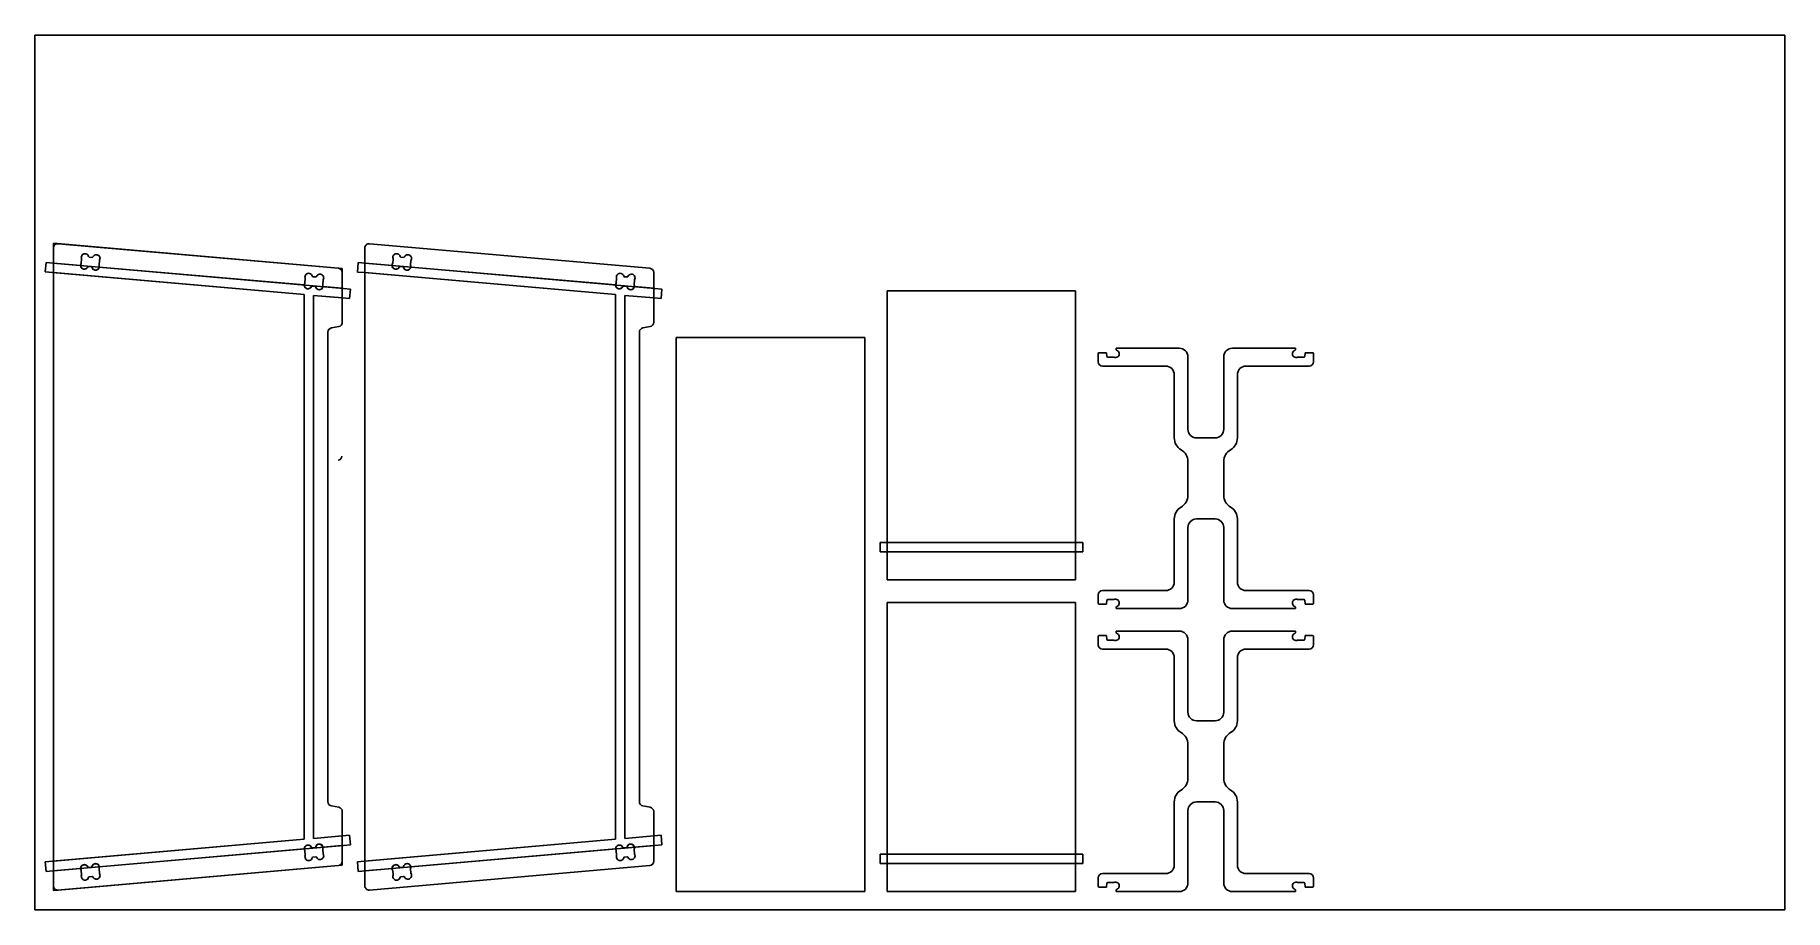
# Model space of a CAD drawing. Extents: x 0 to 96.1, y 0.2 to 48.2.
import ezdxf

# ---------------------------------------------------------------- set-up
doc = ezdxf.new("R2010")
doc.units = 0
doc.header["$MEASUREMENT"] = 0
doc.layers.get('0').update_dxf_attribs({"linetype": 'CONTINUOUS'})
for name, color, linetype in [('BOX_STOCK', 1, 'CONTINUOUS'), ('POCKETS', 171, 'CONTINUOUS'), ('PROFILES_INSIDE', 4, 'CONTINUOUS'), ('PROFILES_OUTSIDE', 6, 'CONTINUOUS')]:
    doc.layers.add(name, color=color, linetype=linetype)

msp = doc.modelspace()

# ---------------------------------------------------------------- linework, layer by layer
at = {"color": 7, "linetype": 'CONTINUOUS'}
for p, q in [((1.022, 35.685), (1.022, 36.508)), ((1.278, 36.744), (16.66, 35.398)), ((18.115, 36.508), (18.115, 35.685)), ((33.754, 35.398), (18.372, 36.744)), ((1.022, 35.685), (2.512, 35.554)), ((1.022, 35.685), (1.022, 35.156)), ((2.544, 35.668), (2.565, 35.908)), ((2.987, 36.008), (3.146, 35.994)), ((3.545, 35.822), (3.524, 35.583)), ((19.611, 35.554), (18.115, 35.685)), ((18.115, 35.156), (18.115, 35.685)), ((19.643, 35.668), (19.664, 35.908)), ((20.087, 36.008), (20.245, 35.994)), ((20.645, 35.822), (20.624, 35.582)), ((1.022, 2.851), (1.022, 35.156)), ((14.788, 33.952), (1.022, 35.156)), ((2.943, 35.497), (3.101, 35.483)), ((3.536, 35.465), (14.789, 34.48)), ((14.821, 34.594), (14.842, 34.834)), ((15.265, 34.934), (15.424, 34.92)), ((15.823, 34.748), (15.802, 34.508)), ((16.876, 35.163), (16.876, 34.298)), ((18.115, 35.156), (18.115, 2.851)), ((18.115, 35.156), (31.881, 33.952)), ((20.042, 35.496), (20.201, 35.482)), ((31.883, 34.48), (20.635, 35.464)), ((31.915, 34.594), (31.936, 34.834)), ((32.359, 34.934), (32.517, 34.92)), ((32.917, 34.748), (32.896, 34.508)), ((33.97, 34.298), (33.97, 35.163)), ((14.788, 4.055), (14.788, 33.952)), ((15.22, 34.422), (15.379, 34.409)), ((15.301, 33.907), (15.301, 4.1)), ((16.876, 33.769), (15.301, 33.907)), ((15.814, 34.391), (16.876, 34.298)), ((16.876, 33.769), (16.876, 34.298)), ((16.876, 33.769), (16.876, 32.428)), ((31.881, 33.952), (31.881, 4.055)), ((32.314, 34.422), (32.473, 34.409)), ((32.395, 4.1), (32.395, 33.907)), ((32.395, 33.907), (33.97, 33.769)), ((33.97, 34.298), (32.907, 34.391)), ((33.97, 34.298), (33.97, 33.769)), ((33.97, 32.428), (33.97, 33.769)), ((57.133, 34.166), (46.791, 34.166)), ((46.791, 34.166), (46.791, 20.34)), ((57.133, 20.34), (57.133, 34.166)), ((16.089, 6.114), (16.089, 31.892)), ((16.284, 32.125), (16.681, 32.195)), ((33.182, 31.892), (33.182, 6.114)), ((33.774, 32.195), (33.377, 32.125)), ((35.209, 31.605), (35.209, 1.184)), ((45.552, 31.605), (35.209, 31.605)), ((45.552, 1.184), (45.552, 31.605)), ((58.412, 30.763), (58.828, 30.763)), ((58.828, 30.763), (58.841, 30.554)), ((59.357, 31.01), (59.357, 30.93)), ((62.822, 31.01), (59.357, 31.01)), ((69.2, 31.01), (65.735, 31.01)), ((69.2, 30.93), (69.2, 31.01)), ((69.715, 30.554), (69.729, 30.763)), ((69.729, 30.763), (70.144, 30.763)), ((58.373, 30.724), (58.373, 30.262)), ((58.609, 30.025), (62.072, 30.025)), ((58.881, 30.517), (59.221, 30.517)), ((63.294, 26.56), (63.294, 30.537)), ((65.263, 30.537), (65.263, 26.56)), ((66.485, 30.025), (69.948, 30.025)), ((69.336, 30.517), (69.676, 30.517)), ((70.184, 30.262), (70.184, 30.724)), ((62.544, 29.553), (62.544, 26.088)), ((66.013, 26.088), (66.013, 29.553)), ((64.79, 26.088), (63.766, 26.088)), ((63.294, 24.789), (63.294, 22.937)), ((65.263, 22.937), (65.263, 24.789)), ((62.544, 21.638), (62.544, 18.173)), ((63.294, 17.189), (63.294, 21.166)), ((63.766, 21.638), (64.79, 21.638)), ((65.263, 21.166), (65.263, 17.189)), ((66.013, 18.173), (66.013, 21.638)), ((57.133, 20.34), (46.791, 20.34)), ((46.791, 19.831), (46.791, 20.34)), ((57.133, 20.34), (57.133, 19.831)), ((46.791, 19.831), (46.791, 18.294)), ((46.791, 19.831), (57.133, 19.831)), ((57.133, 18.294), (57.133, 19.831)), ((46.791, 18.294), (57.133, 18.294)), ((58.373, 17.464), (58.373, 17.002)), ((62.072, 17.701), (58.609, 17.701)), ((69.948, 17.701), (66.485, 17.701)), ((70.184, 17.002), (70.184, 17.464)), ((57.133, 17.055), (46.791, 17.055)), ((46.791, 17.055), (46.791, 3.23)), ((57.133, 3.23), (57.133, 17.055)), ((58.828, 16.963), (58.412, 16.963)), ((58.841, 17.172), (58.828, 16.963)), ((59.221, 17.209), (58.881, 17.209)), ((59.357, 16.796), (59.357, 16.716)), ((59.357, 16.716), (62.822, 16.716)), ((65.735, 16.716), (69.2, 16.716)), ((69.2, 16.716), (69.2, 16.796)), ((69.676, 17.209), (69.336, 17.209)), ((69.729, 16.963), (69.715, 17.172)), ((70.144, 16.963), (69.729, 16.963)), ((59.357, 15.477), (59.357, 15.397)), ((62.822, 15.477), (59.357, 15.477)), ((69.2, 15.477), (65.735, 15.477)), ((69.2, 15.397), (69.2, 15.477)), ((58.373, 15.192), (58.373, 14.729)), ((58.412, 15.231), (58.828, 15.231)), ((58.609, 14.493), (62.072, 14.493)), ((58.828, 15.231), (58.841, 15.022)), ((58.881, 14.985), (59.221, 14.985)), ((63.294, 11.028), (63.294, 15.005)), ((65.263, 15.005), (65.263, 11.028)), ((66.485, 14.493), (69.948, 14.493)), ((69.336, 14.985), (69.676, 14.985)), ((69.715, 15.022), (69.729, 15.231)), ((69.729, 15.231), (70.144, 15.231)), ((70.184, 14.729), (70.184, 15.192)), ((62.544, 14.02), (62.544, 10.555)), ((66.013, 10.555), (66.013, 14.02)), ((64.79, 10.555), (63.766, 10.555)), ((63.294, 9.256), (63.294, 7.405)), ((65.263, 7.405), (65.263, 9.256)), ((16.681, 5.812), (16.284, 5.882)), ((33.377, 5.882), (33.774, 5.812)), ((62.544, 6.106), (62.544, 2.641)), ((63.766, 6.106), (64.79, 6.106)), ((66.013, 2.641), (66.013, 6.106)), ((16.876, 5.579), (16.876, 4.238)), ((33.97, 4.238), (33.97, 5.579)), ((63.294, 1.656), (63.294, 5.633)), ((65.263, 5.633), (65.263, 1.656)), ((1.022, 2.851), (14.788, 4.055)), ((15.301, 4.1), (16.876, 4.238)), ((16.876, 3.709), (16.876, 4.238)), ((31.881, 4.055), (18.115, 2.851)), ((33.97, 4.238), (32.395, 4.1)), ((33.97, 4.238), (33.97, 3.709)), ((14.789, 3.526), (3.536, 2.542)), ((14.842, 3.173), (14.821, 3.412)), ((15.379, 3.598), (15.22, 3.584)), ((15.424, 3.087), (15.265, 3.073)), ((15.802, 3.498), (15.823, 3.258)), ((16.876, 3.709), (15.814, 3.616)), ((16.876, 3.709), (16.876, 2.844)), ((20.635, 2.542), (31.883, 3.526)), ((31.936, 3.173), (31.915, 3.412)), ((32.473, 3.598), (32.314, 3.584)), ((32.517, 3.087), (32.359, 3.073)), ((32.896, 3.498), (32.917, 3.258)), ((32.907, 3.616), (33.97, 3.709)), ((33.97, 2.844), (33.97, 3.709)), ((46.791, 3.23), (57.133, 3.23)), ((46.791, 2.721), (46.791, 3.23)), ((57.133, 3.23), (57.133, 2.721)), ((1.022, 2.851), (1.022, 2.322)), ((2.512, 2.452), (1.022, 2.322)), ((1.022, 1.498), (1.022, 2.322)), ((16.66, 2.609), (1.278, 1.263)), ((2.565, 2.098), (2.544, 2.338)), ((3.101, 2.524), (2.943, 2.51)), ((3.146, 2.012), (2.987, 1.999)), ((3.524, 2.424), (3.545, 2.184)), ((18.115, 2.322), (18.115, 2.851)), ((18.115, 2.322), (19.611, 2.453)), ((18.115, 2.322), (18.115, 1.498)), ((18.372, 1.263), (33.754, 2.609)), ((19.664, 2.099), (19.643, 2.339)), ((20.201, 2.524), (20.042, 2.511)), ((20.245, 2.013), (20.087, 1.999)), ((20.624, 2.425), (20.645, 2.185)), ((46.791, 2.721), (46.791, 1.184)), ((57.133, 2.721), (46.791, 2.721)), ((57.133, 1.184), (57.133, 2.721)), ((58.373, 1.932), (58.373, 1.469)), ((62.072, 2.168), (58.609, 2.168)), ((69.948, 2.168), (66.485, 2.168)), ((70.184, 1.469), (70.184, 1.932)), ((35.209, 1.184), (45.552, 1.184)), ((46.791, 1.184), (57.133, 1.184)), ((58.828, 1.43), (58.412, 1.43)), ((58.841, 1.639), (58.828, 1.43)), ((59.221, 1.676), (58.881, 1.676)), ((59.357, 1.264), (59.357, 1.184)), ((59.357, 1.184), (62.822, 1.184)), ((65.735, 1.184), (69.2, 1.184)), ((69.2, 1.184), (69.2, 1.264)), ((69.676, 1.676), (69.336, 1.676)), ((69.729, 1.43), (69.715, 1.639)), ((70.144, 1.43), (69.729, 1.43))]:
    msp.add_line(p, q, dxfattribs=at)
for centre, radius, start, end in [((1.258, 36.508), 0.236, 85, 180), ((18.352, 36.508), 0.236, 85, 180), ((2.715, 35.551), 0.204, 150.11212, 178.94474), ((2.715, 35.551), 0.204, 178.94474, 337.39955), ((2.504, 35.672), 0.0394, 330.11212, 355), ((2.754, 35.994), 0.204, 12.60048, 199.88782), ((2.525, 35.912), 0.0394, 355, 19.88782), ((2.991, 36.047), 0.0394, 192.60048, 265.00006), ((3.15, 36.033), 0.0394, 265.00006, 337.39955), ((3.374, 35.94), 0.204, 330.11222, 157.39955), ((3.563, 35.579), 0.0394, 175, 199.88791), ((3.335, 35.496), 0.204, 351.05518, 19.88791), ((3.584, 35.819), 0.0394, 150.11222, 175), ((19.814, 35.55), 0.204, 150.11212, 178.94474), ((19.814, 35.55), 0.204, 178.94474, 337.39955), ((19.604, 35.671), 0.0394, 330.11212, 355), ((19.853, 35.994), 0.204, 12.60048, 199.88782), ((19.625, 35.911), 0.0394, 355, 19.88782), ((20.09, 36.047), 0.0394, 192.60048, 265.00006), ((20.249, 36.033), 0.0394, 265.00006, 337.39955), ((20.473, 35.94), 0.204, 330.11222, 157.39955), ((20.663, 35.579), 0.0394, 175, 199.88791), ((20.434, 35.496), 0.204, 351.05518, 19.88791), ((20.684, 35.818), 0.0394, 150.11222, 175), ((2.939, 35.457), 0.0394, 85.00006, 157.39955), ((3.098, 35.443), 0.0394, 12.60048, 85.00006), ((3.335, 35.496), 0.204, 192.60048, 351.05518), ((14.782, 34.598), 0.0394, 330.11212, 355), ((15.032, 34.92), 0.204, 12.60048, 199.88782), ((14.803, 34.837), 0.0394, 355, 19.88782), ((15.269, 34.973), 0.0394, 192.60048, 265.00006), ((15.427, 34.959), 0.0394, 265.00006, 337.39955), ((15.651, 34.866), 0.204, 330.11222, 157.39955), ((15.862, 34.745), 0.0394, 150.11222, 175), ((16.64, 35.163), 0.236, 360, 85), ((20.039, 35.457), 0.0394, 85.00006, 157.39955), ((20.197, 35.443), 0.0394, 12.60048, 85.00006), ((20.434, 35.496), 0.204, 192.60048, 351.05518), ((31.876, 34.598), 0.0394, 330.11212, 355), ((32.125, 34.92), 0.204, 12.60048, 199.88782), ((31.897, 34.837), 0.0394, 355, 19.88782), ((32.362, 34.973), 0.0394, 192.60048, 265.00006), ((32.521, 34.959), 0.0394, 265.00006, 337.39955), ((32.745, 34.866), 0.204, 330.11222, 157.39955), ((32.956, 34.745), 0.0394, 150.11222, 175), ((33.733, 35.163), 0.236, 360, 85), ((14.993, 34.477), 0.204, 150.11212, 178.94474), ((14.993, 34.477), 0.204, 178.94474, 337.39955), ((15.217, 34.383), 0.0394, 85.00006, 157.39955), ((15.376, 34.369), 0.0394, 12.60048, 85.00006), ((15.613, 34.422), 0.204, 192.60048, 351.05518), ((15.841, 34.505), 0.0394, 175, 199.88791), ((15.613, 34.422), 0.204, 351.05518, 19.88791), ((32.086, 34.477), 0.204, 150.11212, 178.94474), ((32.086, 34.477), 0.204, 178.94474, 337.39955), ((32.311, 34.383), 0.0394, 85.00006, 157.39955), ((32.469, 34.369), 0.0394, 12.60048, 85.00006), ((32.706, 34.422), 0.204, 192.60048, 351.05518), ((32.935, 34.505), 0.0394, 175, 199.88791), ((32.706, 34.422), 0.204, 351.05518, 19.88791), ((16.325, 31.892), 0.236, 100, 180), ((16.64, 32.428), 0.236, 280, 360), ((33.418, 31.892), 0.236, 100, 180), ((33.733, 32.428), 0.236, 280, 360), ((58.412, 30.724), 0.0394, 90, 180), ((59.323, 30.698), 0.204, 245.11211, 72.39953), ((59.396, 30.93), 0.0394, 180, 252.39953), ((62.822, 30.537), 0.472, 0, 90), ((65.735, 30.537), 0.472, 90, 180), ((69.234, 30.698), 0.204, 107.60047, 294.88789), ((69.16, 30.93), 0.0394, 287.60047, 0), ((70.144, 30.724), 0.0394, 0, 90), ((58.609, 30.262), 0.236, 180, 270), ((58.881, 30.557), 0.0394, 183.66194, 270), ((59.221, 30.478), 0.0394, 65.11211, 90), ((62.072, 29.553), 0.472, 0, 90), ((66.485, 29.553), 0.472, 90, 180), ((69.336, 30.478), 0.0394, 90, 114.88789), ((69.676, 30.557), 0.0394, 270, 356.33806), ((69.948, 30.262), 0.236, 270, 0), ((63.294, 26.088), 0.75, 180, 240), ((63.766, 26.56), 0.472, 180, 270), ((64.79, 26.56), 0.472, 270, 0), ((65.263, 26.088), 0.75, 300, 0), ((62.544, 24.789), 0.75, 0, 60), ((66.013, 24.789), 0.75, 120, 180), ((63.294, 21.638), 0.75, 120, 180), ((62.544, 22.937), 0.75, 300, 0), ((66.013, 22.937), 0.75, 180, 240), ((65.263, 21.638), 0.75, 0, 60), ((63.766, 21.166), 0.472, 90, 180), ((64.79, 21.166), 0.472, 0, 90), ((58.609, 17.464), 0.236, 90, 180), ((62.072, 18.173), 0.472, 270, 0), ((66.485, 18.173), 0.472, 180, 270), ((69.948, 17.464), 0.236, 0, 90), ((58.412, 17.002), 0.0394, 180, 270), ((58.881, 17.169), 0.0394, 90, 176.33806), ((59.221, 17.248), 0.0394, 270, 294.88789), ((59.323, 17.028), 0.204, 287.60047, 114.88789), ((59.396, 16.796), 0.0394, 107.60047, 180), ((62.822, 17.189), 0.472, 270, 0), ((65.735, 17.189), 0.472, 180, 270), ((69.234, 17.028), 0.204, 65.11211, 252.39953), ((69.16, 16.796), 0.0394, 0, 72.39953), ((69.336, 17.248), 0.0394, 245.11211, 270), ((69.676, 17.169), 0.0394, 3.66194, 90), ((70.144, 17.002), 0.0394, 270, 0), ((59.396, 15.397), 0.0394, 180, 252.39953), ((62.822, 15.005), 0.472, 0, 90), ((65.735, 15.005), 0.472, 90, 180), ((69.16, 15.397), 0.0394, 287.60047, 0), ((58.412, 15.192), 0.0394, 90, 180), ((58.609, 14.729), 0.236, 180, 270), ((58.881, 15.024), 0.0394, 183.66194, 270), ((59.221, 14.946), 0.0394, 65.11211, 90), ((59.323, 15.166), 0.204, 245.11211, 72.39953), ((62.072, 14.02), 0.472, 0, 90), ((66.485, 14.02), 0.472, 90, 180), ((69.234, 15.166), 0.204, 107.60047, 294.88789), ((69.336, 14.946), 0.0394, 90, 114.88789), ((69.676, 15.024), 0.0394, 270, 356.33806), ((69.948, 14.729), 0.236, 270, 0), ((70.144, 15.192), 0.0394, 0, 90), ((63.766, 11.028), 0.472, 180, 270), ((64.79, 11.028), 0.472, 270, 0), ((63.294, 10.555), 0.75, 180, 240), ((62.544, 9.256), 0.75, 0, 60), ((66.013, 9.256), 0.75, 120, 180), ((65.263, 10.555), 0.75, 300, 0), ((63.294, 6.106), 0.75, 120, 180), ((62.544, 7.405), 0.75, 300, 0), ((66.013, 7.405), 0.75, 180, 240), ((65.263, 6.106), 0.75, 0, 60), ((16.325, 6.114), 0.236, 180, 260), ((16.64, 5.579), 0.236, 0, 80), ((33.418, 6.114), 0.236, 180, 260), ((33.733, 5.579), 0.236, 0, 80), ((63.766, 5.633), 0.472, 90, 180), ((64.79, 5.633), 0.472, 0, 90), ((14.993, 3.53), 0.204, 22.60048, 181.05518), ((14.993, 3.53), 0.204, 181.05518, 209.88782), ((14.782, 3.409), 0.0394, 5, 29.88782), ((15.032, 3.087), 0.204, 160.11212, 347.39955), ((14.803, 3.169), 0.0394, 340.11212, 5), ((15.217, 3.623), 0.0394, 202.60048, 275.00006), ((15.269, 3.034), 0.0394, 95.00006, 167.39955), ((15.376, 3.637), 0.0394, 275.00006, 347.39955), ((15.613, 3.584), 0.204, 8.94474, 167.39955), ((15.427, 3.047), 0.0394, 22.60048, 95.00006), ((15.651, 3.141), 0.204, 202.60048, 29.88791), ((15.841, 3.502), 0.0394, 160.11222, 185), ((15.613, 3.584), 0.204, 340.11222, 8.94474), ((15.862, 3.262), 0.0394, 185, 209.88791), ((32.086, 3.53), 0.204, 22.60048, 181.05518), ((32.086, 3.53), 0.204, 181.05518, 209.88782), ((31.876, 3.409), 0.0394, 5, 29.88782), ((32.125, 3.087), 0.204, 160.11212, 347.39955), ((31.897, 3.169), 0.0394, 340.11212, 5), ((32.311, 3.623), 0.0394, 202.60048, 275.00006), ((32.362, 3.034), 0.0394, 95.00006, 167.39955), ((32.469, 3.637), 0.0394, 275.00006, 347.39955), ((32.706, 3.584), 0.204, 8.94474, 167.39955), ((32.521, 3.047), 0.0394, 22.60048, 95.00006), ((32.745, 3.141), 0.204, 202.60048, 29.88791), ((32.935, 3.502), 0.0394, 160.11222, 185), ((32.706, 3.584), 0.204, 340.11222, 8.94474), ((32.956, 3.262), 0.0394, 185, 209.88791), ((2.715, 2.456), 0.204, 22.60048, 181.05518), ((2.715, 2.456), 0.204, 181.05518, 209.88782), ((2.504, 2.335), 0.0394, 5, 29.88782), ((2.754, 2.012), 0.204, 160.11212, 347.39955), ((2.525, 2.095), 0.0394, 340.11212, 5), ((2.939, 2.549), 0.0394, 202.60048, 275.00006), ((2.991, 1.959), 0.0394, 95.00006, 167.39955), ((3.098, 2.563), 0.0394, 275.00006, 347.39955), ((3.335, 2.51), 0.204, 8.94474, 167.39955), ((3.15, 1.973), 0.0394, 22.60048, 95.00006), ((3.374, 2.067), 0.204, 202.60048, 29.88791), ((3.563, 2.427), 0.0394, 160.11222, 185), ((3.335, 2.51), 0.204, 340.11222, 8.94474), ((3.584, 2.188), 0.0394, 185, 209.88791), ((16.64, 2.844), 0.236, 275, 0), ((19.814, 2.456), 0.204, 22.60048, 181.05518), ((19.814, 2.456), 0.204, 181.05518, 209.88782), ((19.604, 2.335), 0.0394, 5, 29.88782), ((19.853, 2.013), 0.204, 160.11212, 347.39955), ((19.625, 2.095), 0.0394, 340.11212, 5), ((20.039, 2.55), 0.0394, 202.60048, 275.00006), ((20.09, 1.96), 0.0394, 95.00006, 167.39955), ((20.197, 2.564), 0.0394, 275.00006, 347.39955), ((20.434, 2.511), 0.204, 8.94474, 167.39955), ((20.249, 1.974), 0.0394, 22.60048, 95.00006), ((20.473, 2.067), 0.204, 202.60048, 29.88791), ((20.663, 2.428), 0.0394, 160.11222, 185), ((20.434, 2.511), 0.204, 340.11222, 8.94474), ((20.684, 2.188), 0.0394, 185, 209.88791), ((33.733, 2.844), 0.236, 275, 0), ((58.609, 1.932), 0.236, 90, 180), ((62.072, 2.641), 0.472, 270, 0), ((66.485, 2.641), 0.472, 180, 270), ((69.948, 1.932), 0.236, 0, 90), ((1.258, 1.498), 0.236, 180, 275), ((18.352, 1.498), 0.236, 180, 275), ((58.412, 1.469), 0.0394, 180, 270), ((58.881, 1.637), 0.0394, 90, 176.33806), ((59.221, 1.715), 0.0394, 270, 294.88789), ((59.323, 1.495), 0.204, 287.60047, 114.88789), ((59.396, 1.264), 0.0394, 107.60047, 180), ((62.822, 1.656), 0.472, 270, 0), ((65.735, 1.656), 0.472, 180, 270), ((69.234, 1.495), 0.204, 65.11211, 252.39953), ((69.16, 1.264), 0.0394, 0, 72.39953), ((69.336, 1.715), 0.0394, 245.11211, 270), ((69.676, 1.637), 0.0394, 3.66194, 90), ((70.144, 1.469), 0.0394, 270, 0)]:
    msp.add_arc(centre, radius, start, end, dxfattribs=at)
at = {"layer": 'BOX_STOCK'}
for p, q in [((96.071, 48.202), (0.008, 48.202)), ((0.008, 48.202), (0.008, 0.171)), ((96.071, 0.171), (96.071, 48.202)), ((0.008, 0.171), (96.071, 0.171))]:
    msp.add_line(p, q, dxfattribs=at)
at = {"layer": 'POCKETS'}
for p, q in [((0.617, 35.72), (0.571, 35.195)), ((1.009, 35.686), (0.617, 35.72)), ((16.934, 34.293), (1.009, 35.686)), ((17.754, 35.716), (17.709, 35.192)), ((18.147, 35.682), (17.754, 35.716)), ((34.028, 34.293), (18.147, 35.682)), ((0.571, 35.195), (0.964, 35.161)), ((0.964, 35.161), (14.788, 33.952)), ((17.709, 35.192), (18.101, 35.157)), ((18.101, 35.157), (31.881, 33.952)), ((14.788, 33.952), (14.788, 4.055)), ((15.301, 33.907), (16.888, 33.768)), ((15.301, 4.1), (15.301, 33.907)), ((16.888, 33.768), (17.28, 33.734)), ((17.326, 34.258), (16.934, 34.293)), ((17.28, 33.734), (17.326, 34.258)), ((31.881, 33.952), (31.881, 4.055)), ((32.395, 33.907), (33.982, 33.768)), ((32.395, 4.1), (32.395, 33.907)), ((33.982, 33.768), (34.374, 33.734)), ((34.42, 34.258), (34.028, 34.293)), ((34.374, 33.734), (34.42, 34.258)), ((57.527, 20.34), (46.397, 20.34)), ((46.397, 20.34), (46.397, 19.831)), ((57.527, 19.831), (57.527, 20.34)), ((46.397, 19.831), (57.527, 19.831)), ((14.788, 4.055), (0.964, 2.845)), ((16.888, 4.239), (15.301, 4.1)), ((17.28, 4.273), (16.888, 4.239)), ((17.326, 3.748), (17.28, 4.273)), ((31.881, 4.055), (18.101, 2.849)), ((33.982, 4.239), (32.395, 4.1)), ((34.374, 4.273), (33.982, 4.239)), ((34.42, 3.748), (34.374, 4.273)), ((1.009, 2.321), (16.934, 3.714)), ((16.934, 3.714), (17.326, 3.748)), ((18.147, 2.325), (34.028, 3.714)), ((34.028, 3.714), (34.42, 3.748)), ((57.527, 3.23), (46.397, 3.23)), ((46.397, 3.23), (46.397, 2.721)), ((57.527, 2.721), (57.527, 3.23)), ((0.964, 2.845), (0.571, 2.811)), ((0.571, 2.811), (0.617, 2.286)), ((0.617, 2.286), (1.009, 2.321)), ((18.101, 2.849), (17.709, 2.815)), ((17.709, 2.815), (17.754, 2.29)), ((17.754, 2.29), (18.147, 2.325)), ((46.397, 2.721), (57.527, 2.721))]:
    msp.add_line(p, q, dxfattribs=at)
at = {"layer": 'PROFILES_INSIDE'}
for p, q in [((2.565, 35.908), (2.544, 35.668)), ((3.146, 35.994), (2.987, 36.008)), ((3.524, 35.583), (3.545, 35.822)), ((19.664, 35.908), (19.643, 35.668)), ((20.245, 35.994), (20.087, 36.008)), ((20.624, 35.582), (20.645, 35.822)), ((2.943, 35.497), (3.101, 35.483)), ((14.842, 34.834), (14.821, 34.594)), ((15.424, 34.92), (15.265, 34.934)), ((15.802, 34.508), (15.823, 34.748)), ((20.042, 35.496), (20.201, 35.482)), ((31.936, 34.834), (31.915, 34.594)), ((32.517, 34.92), (32.359, 34.934)), ((32.896, 34.508), (32.917, 34.748)), ((15.22, 34.422), (15.379, 34.409)), ((32.314, 34.422), (32.473, 34.409)), ((14.821, 3.412), (14.842, 3.173)), ((15.379, 3.598), (15.22, 3.584)), ((15.265, 3.073), (15.424, 3.087)), ((15.823, 3.258), (15.802, 3.498)), ((31.915, 3.412), (31.936, 3.173)), ((32.473, 3.598), (32.314, 3.584)), ((32.359, 3.073), (32.517, 3.087)), ((32.917, 3.258), (32.896, 3.498)), ((2.544, 2.338), (2.565, 2.098)), ((3.101, 2.524), (2.943, 2.51)), ((2.987, 1.999), (3.146, 2.012)), ((3.545, 2.184), (3.524, 2.424)), ((19.643, 2.339), (19.664, 2.099)), ((20.201, 2.524), (20.042, 2.511)), ((20.087, 1.999), (20.245, 2.013)), ((20.645, 2.185), (20.624, 2.425))]:
    msp.add_line(p, q, dxfattribs=at)
for centre, radius, start, end in [((2.715, 35.551), 0.204, 150.11212, 337.39955), ((2.504, 35.672), 0.0394, 330.11212, 355), ((2.754, 35.994), 0.204, 12.60048, 199.88782), ((2.525, 35.912), 0.0394, 355, 19.88782), ((2.991, 36.047), 0.0394, 192.60048, 265.00006), ((3.335, 35.496), 0.204, 192.60048, 19.88791), ((3.15, 36.033), 0.0394, 265.00006, 337.39955), ((3.374, 35.94), 0.204, 330.11222, 157.39955), ((3.563, 35.579), 0.0394, 175, 199.88791), ((3.584, 35.819), 0.0394, 150.11222, 175), ((19.814, 35.55), 0.204, 150.11212, 337.39955), ((19.604, 35.671), 0.0394, 330.11212, 355), ((19.853, 35.994), 0.204, 12.60048, 199.88782), ((19.625, 35.911), 0.0394, 355, 19.88782), ((20.09, 36.047), 0.0394, 192.60048, 265.00006), ((20.434, 35.496), 0.204, 192.60048, 19.88791), ((20.249, 36.033), 0.0394, 265.00006, 337.39955), ((20.473, 35.94), 0.204, 330.11222, 157.39955), ((20.663, 35.579), 0.0394, 175, 199.88791), ((20.684, 35.818), 0.0394, 150.11222, 175), ((2.939, 35.457), 0.0394, 85.00006, 157.39955), ((3.098, 35.443), 0.0394, 12.60048, 85.00006), ((14.782, 34.598), 0.0394, 330.11212, 355), ((15.032, 34.92), 0.204, 12.60048, 199.88782), ((14.803, 34.837), 0.0394, 355, 19.88782), ((15.269, 34.973), 0.0394, 192.60048, 265.00006), ((15.427, 34.959), 0.0394, 265.00006, 337.39955), ((15.651, 34.866), 0.204, 330.11222, 157.39955), ((15.862, 34.745), 0.0394, 150.11222, 175), ((20.039, 35.457), 0.0394, 85.00006, 157.39955), ((20.197, 35.443), 0.0394, 12.60048, 85.00006), ((31.876, 34.598), 0.0394, 330.11212, 355), ((32.125, 34.92), 0.204, 12.60048, 199.88782), ((31.897, 34.837), 0.0394, 355, 19.88782), ((32.362, 34.973), 0.0394, 192.60048, 265.00006), ((32.521, 34.959), 0.0394, 265.00006, 337.39955), ((32.745, 34.866), 0.204, 330.11222, 157.39955), ((32.956, 34.745), 0.0394, 150.11222, 175), ((14.993, 34.477), 0.204, 150.11212, 337.39955), ((15.217, 34.383), 0.0394, 85.00006, 157.39955), ((15.376, 34.369), 0.0394, 12.60048, 85.00006), ((15.613, 34.422), 0.204, 192.60048, 19.88791), ((15.841, 34.505), 0.0394, 175, 199.88791), ((32.086, 34.477), 0.204, 150.11212, 337.39955), ((32.311, 34.383), 0.0394, 85.00006, 157.39955), ((32.469, 34.369), 0.0394, 12.60048, 85.00006), ((32.706, 34.422), 0.204, 192.60048, 19.88791), ((32.935, 34.505), 0.0394, 175, 199.88791), ((16.612, 25.09), 0.236, 280, 0), ((14.993, 3.53), 0.204, 22.60048, 209.88782), ((14.782, 3.409), 0.0394, 5, 29.88782), ((15.032, 3.087), 0.204, 160.11212, 347.39955), ((14.803, 3.169), 0.0394, 340.11212, 5), ((15.217, 3.623), 0.0394, 202.60048, 275.00006), ((15.269, 3.034), 0.0394, 95.00006, 167.39955), ((15.376, 3.637), 0.0394, 275.00006, 347.39955), ((15.613, 3.584), 0.204, 340.11222, 167.39955), ((15.427, 3.047), 0.0394, 22.60048, 95.00006), ((15.651, 3.141), 0.204, 202.60048, 29.88791), ((15.841, 3.502), 0.0394, 160.11222, 185), ((15.862, 3.262), 0.0394, 185, 209.88791), ((32.086, 3.53), 0.204, 22.60048, 209.88782), ((31.876, 3.409), 0.0394, 5, 29.88782), ((32.125, 3.087), 0.204, 160.11212, 347.39955), ((31.897, 3.169), 0.0394, 340.11212, 5), ((32.311, 3.623), 0.0394, 202.60048, 275.00006), ((32.362, 3.034), 0.0394, 95.00006, 167.39955), ((32.469, 3.637), 0.0394, 275.00006, 347.39955), ((32.706, 3.584), 0.204, 340.11222, 167.39955), ((32.521, 3.047), 0.0394, 22.60048, 95.00006), ((32.745, 3.141), 0.204, 202.60048, 29.88791), ((32.935, 3.502), 0.0394, 160.11222, 185), ((32.956, 3.262), 0.0394, 185, 209.88791), ((2.715, 2.456), 0.204, 22.60048, 209.88782), ((2.504, 2.335), 0.0394, 5, 29.88782), ((2.754, 2.012), 0.204, 160.11212, 347.39955), ((2.525, 2.095), 0.0394, 340.11212, 5), ((2.939, 2.549), 0.0394, 202.60048, 275.00006), ((2.991, 1.959), 0.0394, 95.00006, 167.39955), ((3.098, 2.563), 0.0394, 275.00006, 347.39955), ((3.335, 2.51), 0.204, 340.11222, 167.39955), ((3.15, 1.973), 0.0394, 22.60048, 95.00006), ((3.374, 2.067), 0.204, 202.60048, 29.88791), ((3.563, 2.427), 0.0394, 160.11222, 185), ((3.584, 2.188), 0.0394, 185, 209.88791), ((19.814, 2.456), 0.204, 22.60048, 209.88782), ((19.604, 2.335), 0.0394, 5, 29.88782), ((19.853, 2.013), 0.204, 160.11212, 347.39955), ((19.625, 2.095), 0.0394, 340.11212, 5), ((20.039, 2.55), 0.0394, 202.60048, 275.00006), ((20.09, 1.96), 0.0394, 95.00006, 167.39955), ((20.197, 2.564), 0.0394, 275.00006, 347.39955), ((20.434, 2.511), 0.204, 340.11222, 167.39955), ((20.249, 1.974), 0.0394, 22.60048, 95.00006), ((20.473, 2.067), 0.204, 202.60048, 29.88791), ((20.663, 2.428), 0.0394, 160.11222, 185), ((20.684, 2.188), 0.0394, 185, 209.88791)]:
    msp.add_arc(centre, radius, start, end, dxfattribs=at)
at = {"layer": 'PROFILES_OUTSIDE'}
for p, q in [((16.876, 35.379), (1.022, 36.766)), ((1.022, 36.766), (1.022, 1.24)), ((18.115, 36.508), (18.115, 1.498)), ((33.754, 35.398), (18.372, 36.744)), ((16.876, 32.428), (16.876, 35.379)), ((33.97, 32.428), (33.97, 35.163)), ((46.791, 34.166), (46.791, 18.294)), ((57.133, 34.166), (46.791, 34.166)), ((57.133, 18.294), (57.133, 34.166)), ((16.089, 6.114), (16.089, 31.892)), ((16.284, 32.125), (16.681, 32.195)), ((33.182, 6.114), (33.182, 31.892)), ((33.377, 32.125), (33.774, 32.195)), ((45.552, 31.605), (35.209, 31.605)), ((35.209, 31.605), (35.209, 1.184)), ((45.552, 1.184), (45.552, 31.605)), ((58.828, 30.763), (58.412, 30.763)), ((58.841, 30.554), (58.828, 30.763)), ((59.357, 31.01), (59.357, 30.93)), ((62.822, 31.01), (59.357, 31.01)), ((69.2, 31.01), (65.735, 31.01)), ((69.2, 30.93), (69.2, 31.01)), ((69.729, 30.763), (69.715, 30.554)), ((70.144, 30.763), (69.729, 30.763)), ((58.373, 30.724), (58.373, 30.262)), ((58.609, 30.025), (62.072, 30.025)), ((59.221, 30.517), (58.881, 30.517)), ((63.294, 26.56), (63.294, 30.537)), ((65.263, 30.537), (65.263, 26.56)), ((66.485, 30.025), (69.948, 30.025)), ((69.676, 30.517), (69.336, 30.517)), ((70.184, 30.262), (70.184, 30.724)), ((62.544, 29.553), (62.544, 26.088)), ((66.013, 26.088), (66.013, 29.553)), ((64.79, 26.088), (63.766, 26.088)), ((63.294, 24.789), (63.294, 22.937)), ((65.263, 22.937), (65.263, 24.789)), ((62.544, 21.638), (62.544, 18.173)), ((63.294, 17.189), (63.294, 21.166)), ((63.766, 21.638), (64.79, 21.638)), ((65.263, 21.166), (65.263, 17.189)), ((66.013, 18.173), (66.013, 21.638)), ((46.791, 18.294), (57.133, 18.294)), ((58.373, 17.464), (58.373, 17.002)), ((62.072, 17.701), (58.609, 17.701)), ((69.948, 17.701), (66.485, 17.701)), ((70.184, 17.002), (70.184, 17.464)), ((57.133, 17.055), (46.791, 17.055)), ((46.791, 17.055), (46.791, 1.184)), ((57.133, 1.184), (57.133, 17.055)), ((58.412, 16.963), (58.828, 16.963)), ((58.828, 16.963), (58.841, 17.172)), ((58.881, 17.209), (59.221, 17.209)), ((59.357, 16.796), (59.357, 16.716)), ((59.357, 16.716), (62.822, 16.716)), ((65.735, 16.716), (69.2, 16.716)), ((69.2, 16.716), (69.2, 16.796)), ((69.336, 17.209), (69.676, 17.209)), ((69.715, 17.172), (69.729, 16.963)), ((69.729, 16.963), (70.144, 16.963)), ((59.357, 15.477), (59.357, 15.397)), ((62.822, 15.477), (59.357, 15.477)), ((69.2, 15.477), (65.735, 15.477)), ((69.2, 15.397), (69.2, 15.477)), ((58.373, 15.192), (58.373, 14.729)), ((58.828, 15.231), (58.412, 15.231)), ((58.609, 14.493), (62.072, 14.493)), ((58.841, 15.022), (58.828, 15.231)), ((59.221, 14.985), (58.881, 14.985)), ((63.294, 11.028), (63.294, 15.005)), ((65.263, 15.005), (65.263, 11.028)), ((66.485, 14.493), (69.948, 14.493)), ((69.676, 14.985), (69.336, 14.985)), ((69.729, 15.231), (69.715, 15.022)), ((70.144, 15.231), (69.729, 15.231)), ((70.184, 14.729), (70.184, 15.192)), ((62.544, 14.02), (62.544, 10.555)), ((66.013, 10.555), (66.013, 14.02)), ((64.79, 10.555), (63.766, 10.555)), ((63.294, 9.256), (63.294, 7.405)), ((65.263, 7.405), (65.263, 9.256)), ((16.681, 5.812), (16.284, 5.882)), ((33.774, 5.812), (33.377, 5.882)), ((62.544, 6.106), (62.544, 2.641)), ((63.766, 6.106), (64.79, 6.106)), ((66.013, 2.641), (66.013, 6.106)), ((16.876, 2.628), (16.876, 5.579)), ((33.97, 2.844), (33.97, 5.579)), ((63.294, 1.656), (63.294, 5.633)), ((65.263, 5.633), (65.263, 1.656)), ((1.022, 1.24), (16.876, 2.628)), ((18.372, 1.263), (33.754, 2.609)), ((58.373, 1.932), (58.373, 1.469)), ((62.072, 2.168), (58.609, 2.168)), ((69.948, 2.168), (66.485, 2.168)), ((70.184, 1.469), (70.184, 1.932)), ((35.209, 1.184), (45.552, 1.184)), ((46.791, 1.184), (57.133, 1.184)), ((58.412, 1.43), (58.828, 1.43)), ((58.828, 1.43), (58.841, 1.639)), ((58.881, 1.676), (59.221, 1.676)), ((59.357, 1.264), (59.357, 1.184)), ((59.357, 1.184), (62.822, 1.184)), ((65.735, 1.184), (69.2, 1.184)), ((69.2, 1.184), (69.2, 1.264)), ((69.336, 1.676), (69.676, 1.676)), ((69.715, 1.639), (69.729, 1.43)), ((69.729, 1.43), (70.144, 1.43))]:
    msp.add_line(p, q, dxfattribs=at)
for centre, radius, start, end in [((18.352, 36.508), 0.236, 85, 180), ((33.733, 35.163), 0.236, 360, 85), ((16.325, 31.892), 0.236, 100, 180), ((16.64, 32.428), 0.236, 280, 0), ((33.418, 31.892), 0.236, 100, 180), ((33.733, 32.428), 0.236, 280, 0), ((58.412, 30.724), 0.0394, 90, 180), ((59.323, 30.698), 0.204, 245.11211, 72.39953), ((59.396, 30.93), 0.0394, 180, 252.39953), ((62.822, 30.537), 0.472, 0, 90), ((65.735, 30.537), 0.472, 90, 180), ((69.234, 30.698), 0.204, 107.60047, 294.88789), ((69.16, 30.93), 0.0394, 287.60047, 0), ((70.144, 30.724), 0.0394, 0, 90), ((58.609, 30.262), 0.236, 180, 270), ((58.881, 30.557), 0.0394, 183.66194, 270), ((59.221, 30.478), 0.0394, 65.11211, 90), ((62.072, 29.553), 0.472, 0, 90), ((66.485, 29.553), 0.472, 90, 180), ((69.336, 30.478), 0.0394, 90, 114.88789), ((69.676, 30.557), 0.0394, 270, 356.33806), ((69.948, 30.262), 0.236, 270, 0), ((63.294, 26.088), 0.75, 180, 240), ((63.766, 26.56), 0.472, 180, 270), ((64.79, 26.56), 0.472, 270, 0), ((65.263, 26.088), 0.75, 300, 0), ((62.544, 24.789), 0.75, 0, 60), ((66.013, 24.789), 0.75, 120, 180), ((63.294, 21.638), 0.75, 120, 180), ((62.544, 22.937), 0.75, 300, 0), ((66.013, 22.937), 0.75, 180, 240), ((65.263, 21.638), 0.75, 0, 60), ((63.766, 21.166), 0.472, 90, 180), ((64.79, 21.166), 0.472, 0, 90), ((58.609, 17.464), 0.236, 90, 180), ((62.072, 18.173), 0.472, 270, 0), ((66.485, 18.173), 0.472, 180, 270), ((69.948, 17.464), 0.236, 0, 90), ((58.412, 17.002), 0.0394, 180, 270), ((58.881, 17.169), 0.0394, 90, 176.33806), ((59.221, 17.248), 0.0394, 270, 294.88789), ((59.323, 17.028), 0.204, 287.60047, 114.88789), ((59.396, 16.796), 0.0394, 107.60047, 180), ((62.822, 17.189), 0.472, 270, 0), ((65.735, 17.189), 0.472, 180, 270), ((69.234, 17.028), 0.204, 65.11211, 252.39953), ((69.16, 16.796), 0.0394, 0, 72.39953), ((69.336, 17.248), 0.0394, 245.11211, 270), ((69.676, 17.169), 0.0394, 3.66194, 90), ((70.144, 17.002), 0.0394, 270, 0), ((59.396, 15.397), 0.0394, 180, 252.39953), ((62.822, 15.005), 0.472, 0, 90), ((65.735, 15.005), 0.472, 90, 180), ((69.16, 15.397), 0.0394, 287.60047, 0), ((58.412, 15.192), 0.0394, 90, 180), ((58.609, 14.729), 0.236, 180, 270), ((58.881, 15.024), 0.0394, 183.66194, 270), ((59.221, 14.946), 0.0394, 65.11211, 90), ((59.323, 15.166), 0.204, 245.11211, 72.39953), ((62.072, 14.02), 0.472, 0, 90), ((66.485, 14.02), 0.472, 90, 180), ((69.234, 15.166), 0.204, 107.60047, 294.88789), ((69.336, 14.946), 0.0394, 90, 114.88789), ((69.676, 15.024), 0.0394, 270, 356.33806), ((69.948, 14.729), 0.236, 270, 0), ((70.144, 15.192), 0.0394, 0, 90), ((63.766, 11.028), 0.472, 180, 270), ((64.79, 11.028), 0.472, 270, 0), ((63.294, 10.555), 0.75, 180, 240), ((62.544, 9.256), 0.75, 0, 60), ((66.013, 9.256), 0.75, 120, 180), ((65.263, 10.555), 0.75, 300, 0), ((63.294, 6.106), 0.75, 120, 180), ((62.544, 7.405), 0.75, 300, 0), ((66.013, 7.405), 0.75, 180, 240), ((65.263, 6.106), 0.75, 0, 60), ((16.325, 6.114), 0.236, 180, 260), ((16.64, 5.579), 0.236, 0, 80), ((33.418, 6.114), 0.236, 180, 260), ((33.733, 5.579), 0.236, 0, 80), ((63.766, 5.633), 0.472, 90, 180), ((64.79, 5.633), 0.472, 0, 90), ((33.733, 2.844), 0.236, 275, 0), ((58.609, 1.932), 0.236, 90, 180), ((62.072, 2.641), 0.472, 270, 0), ((66.485, 2.641), 0.472, 180, 270), ((69.948, 1.932), 0.236, 0, 90), ((18.352, 1.498), 0.236, 180, 275), ((58.412, 1.469), 0.0394, 180, 270), ((58.881, 1.637), 0.0394, 90, 176.33806), ((59.221, 1.715), 0.0394, 270, 294.88789), ((59.323, 1.495), 0.204, 287.60047, 114.88789), ((59.396, 1.264), 0.0394, 107.60047, 180), ((62.822, 1.656), 0.472, 270, 0), ((65.735, 1.656), 0.472, 180, 270), ((69.234, 1.495), 0.204, 65.11211, 252.39953), ((69.16, 1.264), 0.0394, 0, 72.39953), ((69.336, 1.715), 0.0394, 245.11211, 270), ((69.676, 1.637), 0.0394, 3.66194, 90), ((70.144, 1.469), 0.0394, 270, 0)]:
    msp.add_arc(centre, radius, start, end, dxfattribs=at)

doc.saveas('drawing.dxf')
